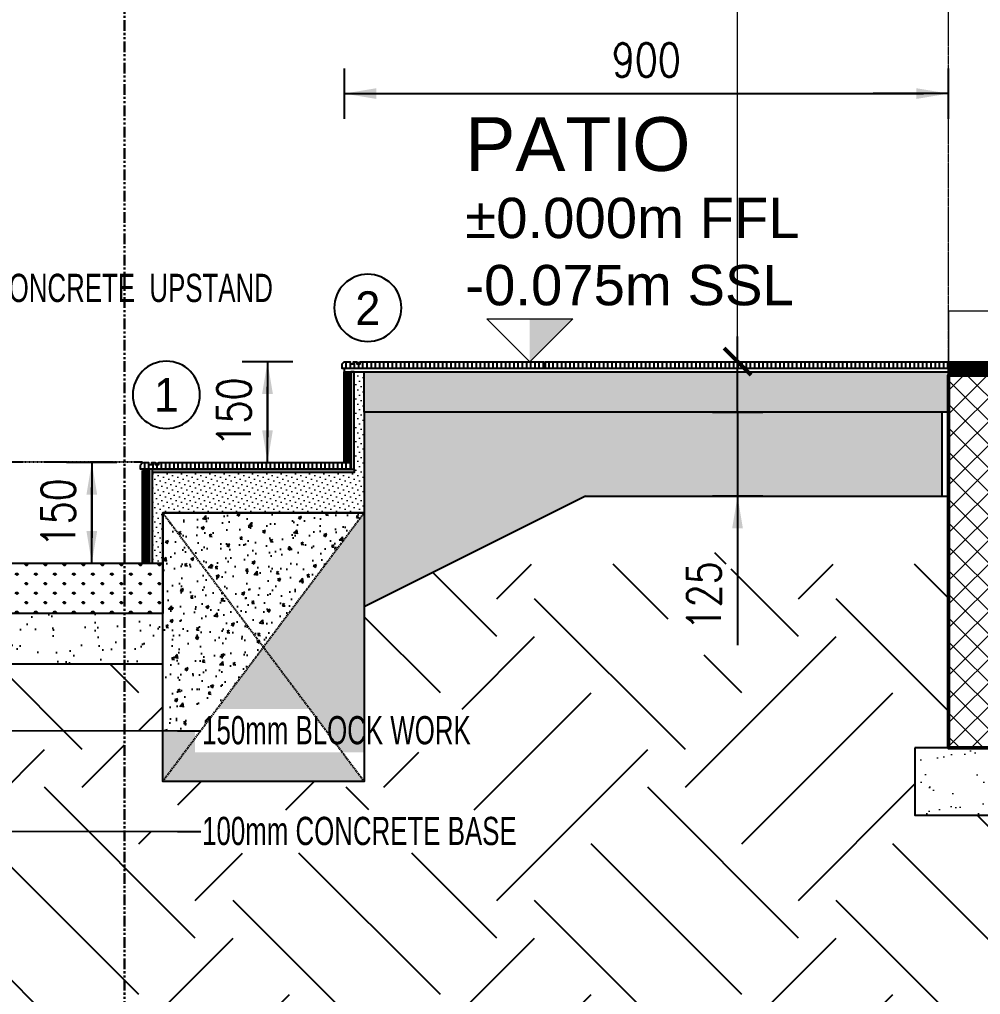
# Model space of a CAD drawing. Header units: centimetres. Extents: x -6122352 to 6876996, y -1694241 to 2592194.
# Drawn here: x 5540347 to 5541778, y -98647 to -97195 of the extents above; entities that cross this region are included whole.
import ezdxf
from ezdxf import colors
from ezdxf.entities.mleader import LeaderData, LeaderLine
from ezdxf.enums import TextEntityAlignment as Align
from ezdxf.math import Vec2, Vec3

# ---------------------------------------------------------------- set-up
doc = ezdxf.new("R2010")
doc.units = ezdxf.units.CM
doc.header["$MEASUREMENT"] = 0
doc.header["$PDMODE"] = 66
doc.header["$PDSIZE"] = 100
for name, pattern in [('1. GG-SECTIONAL DETAILS$0$HIDDEN', [0.375, 0.25, -0.125]), ('23585-XR-AR-END-SECTION B$0$PHANTOM2', [31.75, 15.875, -3.175, 3.175, -3.175, 3.175, -3.175]), ('23585-XR-AR-END-SECTION B$0$XR-END-SECTION-C$0$HIDDEN2', [0.1875, 0.125, -0.0625]), ('CENTER', [2, 1.25, -0.25, 0.25, -0.25])]:
    doc.linetypes.add(name, pattern=pattern)
doc.layers.get('Defpoints').update_dxf_attribs({"color": 255, "linetype": 'CENTER'})
for name, color, linetype in [('1. GG-SECTIONAL DETAILS$0$S-BEAM', 3, 'Continuous'), ('1. GG-SECTIONAL DETAILS$0$S-SLAB', 2, 'Continuous'), ('23585-XR-AR-END-SECTION B$0$FINISHING LEVEL', 1, 'Continuous'), ('23585-XR-AR-END-SECTION B$0$XR-END-SECTION-C$0$A-FILL', 251, 'Continuous'), ('23585-XR-AR-END-SECTION B$0$XR-END-SECTIONS$0$A-DIM', 15, 'Continuous'), ('23585-XR-AR-END-SECTION B$0$XR-TYPE 2-SECTION-A$0$46-THIN', 15, 'Continuous'), ('23585-XR-AR-END-SECTION B$0$XR-TYPE 2-SECTION-A$0$A-FILL', 251, 'Continuous'), ('23585-XR-AR-END-SECTION B$0$XR-TYPE 2-SECTION-A$0$A-STAIR NOS', 252, 'Continuous'), ('23585-XR-AR-END-SECTION B$0$XR-TYPE 2-SECTION-A$0$TEXT', 3, 'Continuous'), ('23585-XR-AR-END-SECTION B$0$XR-TYPE 2-SECTION-A$0$XR-GROUND FLOOR PLAN-CLIENT$0$A-ROAD-CURB', 8, 'Continuous'), ('48-title', 7, 'Continuous'), ('A-GLASS HATCH', 7, 'Continuous'), ('C-251', 251, 'Continuous'), ('CTECH-Text 2.5mm', 2, 'Continuous'), ('VD-DR-BOUNDARY', 7, 'CENTER')]:
    doc.layers.add(name, color=color, linetype=linetype)
for name, color, linetype, lineweight in [('23585-XR-AR-END-SECTION B$0$A-ELSC-PATT', 8, 'Continuous', 5), ('23585-XR-AR-END-SECTION B$0$A-ELSC-PN01', 1, 'Continuous', 9), ('23585-XR-AR-END-SECTION B$0$A-ELSC-STRC', 51, 'Continuous', 50), ('23585-XR-AR-END-SECTION B$0$ANNO-TEXT', 3, 'Continuous', 13), ('23585-XR-AR-END-SECTION B$0$AUDIT_D_250107163642-92', 15, 'Continuous', 9), ('23585-XR-AR-END-SECTION B$0$G-ANNO-TTLB', 6, 'Continuous', 5), ('23585-XR-AR-END-SECTION B$0$XR-END-SECTION-C$0$A-DOOR', 8, 'Continuous', 20), ('GENE_A_NX_DT_DOR DT1$0$hatch', 253, 'Continuous', 0), ('Gypsum Wall', 2, 'Continuous', 0)]:
    doc.layers.add(name, color=color, linetype=linetype, lineweight=lineweight)
doc.styles.add('23585-XR-AR-END-SECTION B$0$SDC-TEXT', font='arial.ttf')
doc.styles.add('23585-XR-AR-END-SECTION B$0$XR-ELEVATION-4 GRID$0$XR-10P-GRID$0$SDC-TEXT', font='arial.ttf')
doc.styles.add('23585-XR-AR-END-SECTION B$0$XR-TYPE 2-SECTION-A$0$TXG-LSR', font='LSANS.TTF')
doc.styles.add('DIMTEXT', font='romans.shx', dxfattribs={"width": 0.8})
doc.styles.add('ROMANS', font='romans.shx', dxfattribs={"width": 0.8})
doc.dimstyles.new('23585-XR-AR-END-SECTION B$0$XR-ELEVATION-4 GRID$0$XR-10P-GRID$0$SDC_DIM', dxfattribs={"dimtxt": 1.8, "dimasz": 0.8, "dimexe": 1, "dimexo": 1, "dimgap": 1, "dimtad": 1, "dimdec": 0, "dimzin": 0, "dimdsep": 46, "dimtxsty": '23585-XR-AR-END-SECTION B$0$XR-ELEVATION-4 GRID$0$XR-10P-GRID$0$SDC-TEXT', "dimblk": '23585-XR-AR-END-SECTION B$0$XR-ELEVATION-4 GRID$0$XR-10P-GRID$0$_ArchTick', "dimcen": -1, "dimclrd": 256, "dimclre": 256, "dimclrt": 3, "dimaunit": 1, "dimadec": 0, "dimazin": 0, "dimtfac": 1, "dimtdec": 0, "dimtix": 1, "dimtmove": 2, "dimatfit": 3, "dimfxl": 1, "dimtolj": 1, "dimtzin": 0, "dimlwd": -1, "dimlwe": -1, "dimarcsym": 0})
doc.dimstyles.new('DIM-25', dxfattribs={"dimscale": 25, "dimtxt": 2.5, "dimasz": 2.5, "dimexe": 1.25, "dimexo": 0.625, "dimgap": 1, "dimtad": 1, "dimdec": 0, "dimdsep": 46, "dimtxsty": 'DIMTEXT', "dimblk": 'AROW', "dimcen": 2.5, "dimse1": 1, "dimse2": 1, "dimclrd": 1, "dimclre": 1, "dimclrt": 2, "dimadec": 0, "dimazin": 0, "dimtfac": 1, "dimtdec": 0, "dimtmove": 0, "dimatfit": 3, "dimfxl": 1, "dimarcsym": 0})
pattern_1 = [(50, (4550535.6, -394855.465), (45.5461672, -3.9847714), [4.7625, -52.3875]), (355, (4550535.6, -394855.465), (-8.8108554, 47.7642113), [3.81, -41.910146]), (100.4514447, (4550539.395, -394855.797), (36.7353118, 43.779438), [4.0475022, -44.5225611]), (46.1842, (4550535.6, -394842.765), (67.7697602, -10.510582), [7.14375, -78.58125]), (96.6355576, (4550541.247, -394843.64), (59.3510335, 61.856531), [6.071256, -66.783902]), (351.184151, (4550535.6, -394842.765), (59.3510335, 61.856531), [5.714992, -62.864933]), (21, (4550541.95, -394845.94), (37.9035978, -25.5662995), [4.7625, -52.3875]), (326, (4550541.95, -394845.94), (15.450507, 46.0469915), [3.81, -41.91]), (71.451445, (4550545.108, -394848.07), (53.3541048, 20.4806922), [4.0475022, -44.5224844]), (37.5, (4550535.599, -394855.465), (0.7721508, 21.13875972), [0, -41.402, 0, -42.545, 0, -42.06875]), (7.5, (4550535.6, -394855.465), (16.70491563, 25.0451437), [0, -24.257, 0, -40.4495, 0, -16.03375]), (327.5, (4550521.439, -394855.465), (33.8976488, -1.432186), [0, -15.875, 0, -49.53, 0, -65.7225]), (317.5, (4550515.09, -394855.465), (37.03229535, 6.3566228), [0, -20.6375, 0, -32.893, 0, -46.6725])]
pattern_2 = [(45, (5540426.637, -105956.431), (-2.6516504, 7.954951), [0, -7.5])]

# ---------------------------------------------------------------- blocks, each defined once
blk = doc.blocks.new('23585-XR-AR-END-SECTION B$0$XR-TYPE 2-SECTION-A$0$GRID LABELS ANNO')
at = {"layer": '23585-XR-AR-END-SECTION B$0$XR-TYPE 2-SECTION-A$0$A-STAIR NOS'}
blk.add_circle((0, 4), 4, dxfattribs=at)
at = {"layer": '23585-XR-AR-END-SECTION B$0$XR-TYPE 2-SECTION-A$0$A-STAIR NOS', "color": 8, "style": '23585-XR-AR-END-SECTION B$0$XR-TYPE 2-SECTION-A$0$TXG-LSR', "width": 0.8}
blk.add_attdef('GRID', text='', height=4, dxfattribs=at).set_placement((0, 4), align=Align.MIDDLE)
blk = doc.blocks.new('AROW')
at = {"color": 1, "ltscale": 100}
for p, q in [((0, -1), (0, 1)), ((0, 0), (-3, 0))]:
    blk.add_line(p, q, dxfattribs=at)
blk.add_solid([(-1.28, 0.213), (-1.28, -0.213), (0, 0)], dxfattribs=at)
blk = doc.blocks.new('*D2451')
at = {"layer": 'CTECH-Text 2.5mm', "color": 1, "lineweight": -2, "ltscale": 10, "transparency": 16777216}
blk.add_line((5540455, -97967.3), (5540455, -97892.3), dxfattribs=at)
at = {"layer": 'Defpoints', "color": 0, "ltscale": 10, "transparency": 16777216}
for p in [(5540455, -97854.8), (5540530.7, -97854.8), (5540530.7, -98004.8)]:
    blk.add_point(p, dxfattribs=at)
at = {"layer": 'CTECH-Text 2.5mm', "color": 1, "lineweight": -2, "ltscale": 10, "transparency": 16777216, "xscale": 37.5, "yscale": 37.5, "zscale": 37.5}
for p, rotation in [((5540455, -97854.8), 90), ((5540455, -98004.8), 270)]:
    blk.add_blockref('AROW', p, dxfattribs=dict(at, rotation=rotation))
at = {"layer": 'CTECH-Text 2.5mm', "color": 2, "ltscale": 10, "transparency": 16777216, "insert": (5540405, -97929.8), "char_height": 50, "attachment_point": 5, "rotation": 90, "style": 'DIMTEXT'}
blk.add_mtext('150', dxfattribs=at)
blk = doc.blocks.new('23585-XR-AR-END-SECTION B$0$XR-ELEVATION-4 GRID$0$XR-10P-GRID$0$_ArchTick')
at = {"color": 0, "linetype": 'ByBlock', "const_width": 0.15}
blk.add_lwpolyline([(-0.5, -0.5), (0.5, 0.5)], dxfattribs=at)
blk = doc.blocks.new('*D2417')
at = {"layer": '23585-XR-AR-END-SECTION B$0$AUDIT_D_250107163642-92', "transparency": 16777216}
for p, q in [((5541680.5, -95104.8), (5541366.4, -95104.8)), ((5541416.4, -97704.8), (5541416.4, -95104.8)), ((5541680.6, -97704.8), (5541366.4, -97704.8))]:
    blk.add_line(p, q, dxfattribs=at)
at = {"layer": 'Defpoints', "color": 0, "transparency": 16777216}
for p in [(5541416.4, -95104.8), (5541730.5, -95104.8), (5541730.6, -97704.8)]:
    blk.add_point(p, dxfattribs=at)
at = {"layer": '23585-XR-AR-END-SECTION B$0$AUDIT_D_250107163642-92', "transparency": 16777216, "xscale": 40, "yscale": 40, "zscale": 40}
for p, rotation in [((5541416.4, -95104.8), 90), ((5541416.4, -97704.8), 270)]:
    blk.add_blockref('23585-XR-AR-END-SECTION B$0$XR-ELEVATION-4 GRID$0$XR-10P-GRID$0$_ArchTick', p, dxfattribs=dict(at, rotation=rotation))
at = {"layer": '23585-XR-AR-END-SECTION B$0$AUDIT_D_250107163642-92', "color": 3, "transparency": 16777216, "insert": (5541320.4, -96344.2), "char_height": 90, "attachment_point": 5, "rotation": 90, "style": '23585-XR-AR-END-SECTION B$0$XR-ELEVATION-4 GRID$0$XR-10P-GRID$0$SDC-TEXT'}
blk.add_mtext('\\A1;2600', dxfattribs=at)
blk = doc.blocks.new('23585-XR-AR-END-SECTION B$0$XR-END-SECTIONS$0$ARROW HEAD 1')
at = {"color": 8}
blk.add_line((0, 0), (-470, 0), dxfattribs=at)
at = {"color": 3, "const_width": 50}
blk.add_lwpolyline([(-319, -267), (0, 0), (-319, 267)], dxfattribs=at)
blk = doc.blocks.new('*D2391')
at = {"layer": 'CTECH-Text 2.5mm', "color": 1, "lineweight": -2, "ltscale": 10, "transparency": 16777216}
blk.add_line((5540716.6, -97817.3), (5540716.6, -97742.3), dxfattribs=at)
at = {"layer": 'Defpoints', "color": 0, "ltscale": 10, "transparency": 16777216}
for p in [(5540716.6, -97704.8), (5540830.6, -97704.8), (5540830.6, -97854.8)]:
    blk.add_point(p, dxfattribs=at)
at = {"layer": 'CTECH-Text 2.5mm', "color": 1, "lineweight": -2, "ltscale": 10, "transparency": 16777216, "xscale": 37.5, "yscale": 37.5, "zscale": 37.5}
for p, rotation in [((5540716.6, -97704.8), 90), ((5540716.6, -97854.8), 270)]:
    blk.add_blockref('AROW', p, dxfattribs=dict(at, rotation=rotation))
at = {"layer": 'CTECH-Text 2.5mm', "color": 2, "ltscale": 10, "transparency": 16777216, "insert": (5540666.6, -97779.8), "char_height": 50, "attachment_point": 5, "rotation": 90, "style": 'DIMTEXT'}
blk.add_mtext('150', dxfattribs=at)
blk = doc.blocks.new('*D2392')
at = {"layer": 'CTECH-Text 2.5mm', "color": 1, "lineweight": -2, "ltscale": 10, "transparency": 16777216}
for p, q in [((5541416.4, -97742.4), (5541416.4, -97704.9)), ((5541416.4, -97779.9), (5541416.4, -97904.8)), ((5541416.4, -97942.3), (5541416.4, -98127))]:
    blk.add_line(p, q, dxfattribs=at)
at = {"layer": 'Defpoints', "color": 0, "ltscale": 10, "transparency": 16777216}
for p in [(5541416.4, -97779.9), (5541416.4, -97904.8), (5541416.4, -97904.8)]:
    blk.add_point(p, dxfattribs=at)
at = {"layer": 'CTECH-Text 2.5mm', "color": 1, "lineweight": -2, "ltscale": 10, "transparency": 16777216, "xscale": 37.5, "yscale": 37.5, "zscale": 37.5}
for p, rotation in [((5541416.4, -97779.9), 270), ((5541416.4, -97904.8), 90)]:
    blk.add_blockref('AROW', p, dxfattribs=dict(at, rotation=rotation))
at = {"layer": 'CTECH-Text 2.5mm', "color": 2, "ltscale": 10, "transparency": 16777216, "insert": (5541366.4, -98053.4), "char_height": 50, "attachment_point": 5, "rotation": 90, "style": 'DIMTEXT'}
blk.add_mtext('125', dxfattribs=at)
blk = doc.blocks.new('23585-XR-AR-END-SECTION B$0$XR-TYPE 2-SECTION-A$0$LEVEL ELEV ANNOTATIVE')
for p, q in [((-1.6, 1.6), (1.6, 1.6)), ((0, 0), (-1.6, 1.6)), ((1.6, 1.6), (0, 0))]:
    blk.add_line(p, q)
at = {"color": 251}
blk.add_solid([(0, 1.6), (0, 1.6), (0, 0), (1.6, 1.6)], dxfattribs=at)
at = {"style": '23585-XR-AR-END-SECTION B$0$SDC-TEXT'}
blk.add_attdef('LEVEL', (-2.4, 7.1), '', height=2, rotation=0.0001, dxfattribs=at)
at = {"color": 4, "style": '23585-XR-AR-END-SECTION B$0$SDC-TEXT'}
for p in [(-2.4, 4.6), (-2.4, 2.1)]:
    blk.add_attdef('LEVEL', p, '', height=1.5, rotation=0.0001, dxfattribs=at)
blk = doc.blocks.new('_Open90')
at = {"color": 0, "linetype": 'ByBlock', "lineweight": -2}
for p, q in [((-0.5, 0.5), (0, 0)), ((0, 0), (-1, 0)), ((0, 0), (-0.5, -0.5))]:
    blk.add_line(p, q, dxfattribs=at)
blk = doc.blocks.new('*D2388')
at = {"layer": 'CTECH-Text 2.5mm', "color": 1, "lineweight": -2, "ltscale": 10, "transparency": 16777216}
blk.add_line((5540868.1, -97305.7), (5541693.1, -97305.7), dxfattribs=at)
at = {"layer": 'Defpoints', "color": 0, "ltscale": 10, "transparency": 16777216}
for p in [(5541730.6, -97305.7), (5540830.6, -97820.2), (5541730.6, -97820.2)]:
    blk.add_point(p, dxfattribs=at)
at = {"layer": 'CTECH-Text 2.5mm', "color": 1, "lineweight": -2, "ltscale": 10, "transparency": 16777216, "xscale": 37.5, "yscale": 37.5, "zscale": 37.5, "rotation": 180}
blk.add_blockref('AROW', (5540830.6, -97305.7), dxfattribs=at)
at = {"layer": 'CTECH-Text 2.5mm', "color": 1, "lineweight": -2, "ltscale": 10, "transparency": 16777216, "xscale": 37.5, "yscale": 37.5, "zscale": 37.5}
blk.add_blockref('AROW', (5541730.6, -97305.7), dxfattribs=at)
at = {"layer": 'CTECH-Text 2.5mm', "color": 2, "ltscale": 10, "transparency": 16777216, "insert": (5541280.6, -97255.7), "char_height": 50, "attachment_point": 5, "style": 'DIMTEXT'}
blk.add_mtext('900', dxfattribs=at)

msp = doc.modelspace()

# ---------------------------------------------------------------- hatches: boundary and pattern name
at = {"layer": '23585-XR-AR-END-SECTION B$0$A-ELSC-PATT'}
h = msp.add_hatch(dxfattribs=at)
h.set_pattern_fill('ANSI32', color=256, scale=4, angle=360.31257918)
h.set_pattern_definition([(45.312579, (5503687.1312, -101054.7718), (-1.06643083, 1.054857947), []), (45.312579, (5503687.8383, -101054.768), (-1.06643083, 1.054857947), [])])
h.paths.add_polyline_path([(5541730.58693, -97704.80326), (5541980.59186, -97704.77214), (5541980.57909, -97724.83436), (5541730.58693, -97724.86549)])
h = msp.add_hatch(dxfattribs=at)
h.set_pattern_fill('ANSI37', color=256, scale=200)
h.set_pattern_definition([(45, (5530989.93, -97704.836), (-17.67767, 17.67767), []), (135, (5530989.93, -97704.836), (-17.67767, -17.67767), [])])
h.paths.add_polyline_path([(5555753.80267, -98279.83634), (5556003.80721, -98279.81509), (5556003.78905, -97779.83325), (5541980.5662, -97779.8358), (5541980.57201, -97724.83441), (5541730.58693, -97724.83431), (5541730.58693, -97779.82417), (5541730.6338, -97829.81836), (5541731.64818, -97837.84767), (5541731.78912, -97937.84767), (5541730.58725, -97929.81836), (5541730.54005, -98279.82417), (5541980.58693, -98279.82417), (5541980.58693, -97904.83695), (5546580.58379, -97904.83695), (5546830.58379, -97904.85987), (5552825.63221, -97904.85987), (5552825.63221, -97904.85441), (5553075.63222, -97904.85484), (5553075.63222, -97904.85987), (5555753.79358, -97904.85388)])
h = msp.add_hatch(dxfattribs=at)
h.set_pattern_fill('AR-SAND', color=256, scale=30)
h.set_pattern_definition([(37.5, (5448682.187, -191556.897), (-1.8898, 57.804713), [0, -45.6, 0, -51, 0, -48.75]), (7.5, (5448682.19, -191556.9), (53.0933, 84.66438), [0, -24.6, 0, -41.1, 0, -15.75]), (327.5, (5448645.287, -191556.897), (93.424256, 0.169772), [0, -15, 0, -54, 0, -70.5]), (317.5, (5448645.29, -191556.9), (90.1838, 26.330267), [0, -7.5, 0, -35.4, 0, -40.5])])
h.paths.add_polyline_path([(5541680.58693, -98279.82417), (5541680.58693, -98379.82417), (5542030.58693, -98379.82417), (5542030.58693, -98279.82417)])
at = {"layer": '23585-XR-AR-END-SECTION B$0$XR-TYPE 2-SECTION-A$0$46-THIN', "ltscale": 0.1}
h = msp.add_hatch(dxfattribs=at)
h.set_pattern_fill('AR-SAND', color=256, scale=25, angle=270, style=0)
h.set_pattern_definition([(307.5, (5573515.843, -71376.69), (48.170594, 1.574834), [0, -38, 0, -42.5, 0, -40.625]), (277.5, (5573515.84, -71376.69), (70.55365, -44.24442), [0, -20.5, 0, -34.25, 0, -13.125]), (237.5, (5573515.843, -71345.94), (0.141476, -77.853547), [0, -12.5, 0, -45, 0, -58.75]), (227.5, (5573515.84, -71345.94), (21.94189, -75.15317), [0, -6.25, 0, -29.5, 0, -33.75])])
h.paths.add_polyline_path([(5540083.58518, -98080.22717), (5540560.58316, -98079.81693), (5540560.58312, -98154.82417), (5540083.5851, -98155.23441)])
at = {"layer": '23585-XR-AR-END-SECTION B$0$XR-TYPE 2-SECTION-A$0$XR-GROUND FLOOR PLAN-CLIENT$0$A-ROAD-CURB', "ltscale": 1000}
h = msp.add_hatch(dxfattribs=at)
h.set_pattern_fill('GRASS', color=62, scale=20)
h.set_pattern_definition([(90, (5547273.353, -114965.157), (-14.142136, 14.142136), [3.75, -24.534271]), (45, (5547273.353, -114965.157), (-14.142136, 14.142136), [3.75, -16.25]), (135, (5547273.353, -114965.157), (-14.142136, -14.142136), [3.75, -16.25])])
h.paths.add_polyline_path([(5540560.58312, -98004.82851), (5540560.58312, -98079.81778), (5540103.58518, -98079.81221), (5540103.5851, -98004.82417)])
at = {"layer": 'A-GLASS HATCH'}
h = msp.add_hatch(color=9, dxfattribs=at)
h.dxf.hatch_style = 1
h.paths.add_polyline_path([(5541128.58783, -97704.83609), (5541130.58783, -97704.83609), (5541130.58783, -97714.83251), (5541128.58783, -97714.83251)])
h = msp.add_hatch(color=9, dxfattribs=at)
h.dxf.hatch_style = 1
h.paths.add_polyline_path([(5540845.58783, -97719.82894), (5540840.58783, -97719.82894), (5540840.58783, -97864.81973), (5540845.58783, -97864.81973)])
h = msp.add_hatch(color=9, dxfattribs=at)
h.dxf.hatch_style = 1
h.paths.add_polyline_path([(5540530.58783, -97864.81973), (5540540.58783, -97864.81973), (5540540.58783, -97866.81973), (5540530.58783, -97866.81973)])
h = msp.add_hatch(color=9, dxfattribs=at)
h.dxf.hatch_style = 1
h.paths.add_polyline_path([(5540545.58783, -97864.81973), (5540540.58783, -97864.81973), (5540540.58783, -98004.81053), (5540545.58783, -98004.81053)])
h = msp.add_hatch(color=9, dxfattribs=at)
h.dxf.hatch_style = 1
h.paths.add_polyline_path([(5540845.58783, -97864.81973), (5540845.58783, -97869.81616), (5540545.58783, -97869.81616), (5540545.58783, -97864.81973)])
at = {"layer": 'A-GLASS HATCH', "ltscale": 10}
h = msp.add_hatch(dxfattribs=at)
h.set_pattern_fill('EARTH', color=8, scale=50, angle=45)
h.set_pattern_definition([(45, (4550535.6, -394855.46), (0, 449.01281), [317.5, -317.5]), (45, (4550451.4, -394771.27), (0, 449.01281), [317.5, -317.5]), (45, (4550367.22, -394687.1), (0, 449.01281), [317.5, -317.5]), (135, (4550367.22, -394630.96), (-449.01281, 0), [317.5, -317.5]), (135, (4550451.4, -394546.77), (-449.01281, 0), [317.5, -317.5]), (135, (4550535.6, -394462.58), (-449.01281, 0), [317.5, -317.5])])
edge = h.paths.add_edge_path()
edge.add_line((5544300.58693, -99154.82417), (5542400.58693, -99154.82417))
edge.add_line((5542400.58693, -99154.82417), (5542400.58693, -98754.82417))
edge.add_line((5542400.58693, -98754.82417), (5542850.58606, -98754.82417))
edge.add_line((5542850.58606, -98754.82417), (5542851.97928, -98006.0843))
edge.add_line((5542851.97928, -98006.0843), (5541980.58693, -98006.0843))
edge.add_line((5541980.58693, -98006.0843), (5541980.58693, -98279.82417))
edge.add_line((5541980.58693, -98279.82417), (5542030.58693, -98279.82417))
edge.add_line((5542030.58693, -98279.82417), (5542030.58693, -98379.82417))
edge.add_line((5542030.58693, -98379.82417), (5541680.58693, -98379.82417))
edge.add_line((5541680.58693, -98379.82417), (5541680.58693, -98279.82417))
edge.add_line((5541680.58693, -98279.82417), (5541730.58693, -98279.82417))
edge.add_line((5541730.58693, -98279.82417), (5541730.58693, -98006.0843))
edge.add_line((5541730.58693, -98006.0843), (5540987.57435, -98006.0843))
edge.add_line((5540987.57435, -98006.0843), (5540860.58783, -98069.57756))
edge.add_line((5540860.58783, -98069.57756), (5540860.58783, -98221.91609))
edge.add_line((5540860.58783, -98221.91609), (5541025.56275, -98221.91696))
edge.add_line((5541025.56275, -98221.91696), (5541025.56241, -98286.37808))
edge.add_line((5541025.56241, -98286.37808), (5540860.58783, -98286.37721))
edge.add_line((5540860.58783, -98286.37721), (5540860.58783, -98329.82331))
edge.add_line((5540860.58783, -98329.82331), (5540560.58783, -98329.82331))
edge.add_line((5540560.58783, -98329.82331), (5540560.58783, -98254.12299))
edge.add_line((5540560.58783, -98254.12299), (5540503.81559, -98254.06631))
edge.add_line((5540503.81559, -98254.06631), (5540503.81559, -98404.08545))
edge.add_line((5540503.81559, -98404.08545), (5540582.82081, -98404.16433))
edge.add_line((5540582.82081, -98404.16433), (5540608.76558, -98404.16447))
edge.add_line((5540608.76558, -98404.16447), (5540608.76575, -98371.93391))
edge.add_line((5540608.76575, -98371.93391), (5541091.93765, -98371.93645))
edge.add_line((5541091.93765, -98371.93645), (5541091.93731, -98436.39757))
edge.add_line((5541091.93731, -98436.39757), (5540608.76541, -98436.39503))
edge.add_line((5540608.76541, -98436.39503), (5540608.76558, -98404.16447))
edge.add_line((5540608.76558, -98404.16447), (5540560.58783, -98329.82331))
edge.add_line((5540560.58783, -98329.82331), (5540560.58783, -98155.24551))
edge.add_line((5540560.58783, -98155.24551), (5540103.58514, -98155.3321))
edge.add_line((5540103.58514, -98155.3321), (5540103.58514, -98354.01221))
edge.add_line((5540103.58514, -98354.01221), (5540203.67173, -98354.01221))
edge.add_line((5540203.67173, -98354.01221), (5540203.67173, -98454.01221))
edge.add_line((5540203.67173, -98454.01221), (5539953.58514, -98454.01221))
edge.add_line((5539953.58514, -98454.01221), (5539853.37328, -98454.01221))
edge.add_line((5539853.37328, -98454.01221), (5539853.37328, -98666.55411))
edge.add_arc((5539553.82368, -99354.13686), 750, 0.00000031, 66.45935881, ccw=False)
edge.add_arc((5539553.82368, -99354.13686), 750, -179.99999985, 0.00000015, ccw=False)
edge.add_arc((5539491.6126, -99312.62191), 689.04069, 110.22789513, 183.45418297, ccw=False)
edge.add_line((5539253.37328, -98666.07794), (5539153.58514, -98460.85875))
edge.add_line((5539153.58514, -98460.85875), (5538909.51162, -98452.61875))
edge.add_line((5538909.51162, -98452.61875), (5538910.75215, -98354.01221))
edge.add_line((5538910.75215, -98354.01221), (5539003.58514, -98354.01221))
edge.add_line((5539003.58514, -98354.01221), (5538936.27275, -98154.98385))
edge.add_line((5538936.27275, -98154.98385), (5539003.58514, -98154.98385))
edge.add_line((5539003.58514, -98154.98385), (5537623.81559, -98155.49779))
edge.add_line((5537623.81559, -98155.49779), (5537623.81559, -98754.82417))
edge.add_line((5537623.81559, -98754.82417), (5538503.81559, -98754.82417))
edge.add_line((5538503.81559, -98754.82417), (5538503.81559, -98954.82417))
edge.add_line((5538503.81559, -98954.82417), (5538553.81559, -98954.82417))
edge.add_line((5538553.81559, -98954.82417), (5538553.81559, -99004.82417))
edge.add_line((5538553.81559, -99004.82417), (5537503.81559, -99004.82417))
edge.add_line((5537503.81559, -99004.82417), (5537506.75148, -100285.44609))
edge.add_line((5537506.75148, -100285.44609), (5544303.52282, -100285.44609))
edge.add_line((5544303.52282, -100285.44609), (5544300.58693, -99154.82417))
h.paths.add_polyline_path([(5541406.98627, -98141.90244), (5541406.98627, -97989.22387), (5541313.23627, -97989.22387), (5541313.23627, -98141.90244)])
h.paths.add_polyline_path([(5537799.61918, -98604.97894), (5537799.61918, -98404.68132), (5537705.86918, -98404.68132), (5537705.86918, -98604.97894)], flags=16)
h.paths.add_polyline_path([(5538650.16836, -98568.74141), (5538650.16836, -98416.06284), (5538556.41836, -98416.06284), (5538556.41836, -98568.74141)], flags=16)
h.paths.add_polyline_path([(5539901.67993, -98491.2837), (5539901.67993, -98333.84322), (5539807.92993, -98333.84322), (5539807.92993, -98491.2837)], flags=16)
h.paths.add_polyline_path([(5538778.78431, -98605.41382), (5538778.78431, -98452.73525), (5538685.03431, -98452.73525), (5538685.03431, -98605.41382)], flags=16)
h.paths.add_polyline_path([(5538778.78431, -98283.98973), (5538778.78431, -98124.1683), (5538685.03431, -98124.1683), (5538685.03431, -98283.98973)], flags=16)
h.paths.add_polyline_path([(5537903.66678, -99172.15714), (5538103.9644, -99172.15714), (5538103.9644, -99078.40714), (5537903.66678, -99078.40714)], flags=16)
h.paths.add_polyline_path([(5543250.43812, -99298.13375), (5543450.73574, -99298.13375), (5543450.73574, -99204.38375), (5543250.43812, -99204.38375)], flags=16)
h.paths.add_polyline_path([(5538573.90487, -99172.15714), (5538733.7263, -99172.15714), (5538733.7263, -99078.40714), (5538573.90487, -99078.40714)], flags=16)
at = {"layer": 'C-251'}
h = msp.add_hatch(dxfattribs=at)
h.set_pattern_fill('ANSI31', color=8, scale=50, angle=45, style=0)
h.set_pattern_definition([(90, (5543208.774, -113077.83), (-6.25, 0), [])])
edge = h.paths.add_edge_path()
edge.add_line((5541128.58783, -97714.83251), (5541128.58783, -97704.83609))
edge.add_line((5541128.58783, -97704.83609), (5540832.58783, -97704.83609))
edge.add_arc((5540832.58783, -97709.83609), 5, 90, 180)
edge.add_line((5540827.58783, -97709.83609), (5540827.58783, -97714.8343))
edge.add_line((5540827.58783, -97714.8343), (5541128.58783, -97714.83251))
h = msp.add_hatch(dxfattribs=at)
h.set_pattern_fill('ANSI31', color=8, scale=50, angle=45, style=0)
h.set_pattern_definition([(90, (5543810.903, -113077.9285), (-6.25, 0), [])])
edge = h.paths.add_edge_path()
edge.add_line((5541730.71682, -97714.93097), (5541730.71682, -97704.93455))
edge.add_line((5541730.71682, -97704.93455), (5541136.57772, -97704.93455))
edge.add_arc((5541136.57772, -97709.93455), 5, 90, 180)
edge.add_line((5541131.57772, -97709.93455), (5541131.57772, -97714.93276))
edge.add_line((5541131.57772, -97714.93276), (5541730.71682, -97714.93097))
h = msp.add_hatch(dxfattribs=at)
h.set_pattern_fill('ANSI31', color=256, scale=20, angle=45, style=0)
h.set_pattern_definition([(90, (5540426.6374, -105956.4275), (-2.5, 0), [])])
h.paths.add_polyline_path([(5540830.58783, -97719.82894), (5540840.58783, -97719.82894), (5540840.58783, -97854.82331), (5540830.58783, -97854.82331)])
h = msp.add_hatch(dxfattribs=at)
h.set_pattern_fill('ANSI31', color=8, scale=50, angle=45, style=0)
h.set_pattern_definition([(90, (5542908.774, -113227.817), (-6.25, 0), [])])
edge = h.paths.add_edge_path()
edge.add_line((5540840.58783, -97864.81973), (5540840.58783, -97854.82331))
edge.add_line((5540840.58783, -97854.82331), (5540532.58783, -97854.82331))
edge.add_arc((5540532.58783, -97859.82331), 5, 90, 180)
edge.add_line((5540527.58783, -97859.82331), (5540527.58783, -97864.82152))
edge.add_line((5540527.58783, -97864.82152), (5540840.58783, -97864.81973))
h = msp.add_hatch(dxfattribs=at)
h.set_pattern_fill('ANSI31', color=256, scale=20, angle=45, style=0)
h.set_pattern_definition([(90, (5540126.6374, -106151.4254), (-2.5, 0), [])])
h.paths.add_polyline_path([(5540530.58783, -97866.81973), (5540540.58783, -97866.81973), (5540540.58783, -98004.81053), (5540530.58783, -98004.81053)])
at = {"layer": 'GENE_A_NX_DT_DOR DT1$0$hatch'}
h = msp.add_hatch(dxfattribs=at)
h.set_pattern_fill('DOTS', scale=120, angle=45)
h.set_pattern_definition(pattern_2)
h.paths.add_polyline_path([(5540560.58783, -98004.81053), (5540545.58783, -98004.81053), (5540545.58783, -97869.81616), (5540845.58783, -97869.81616), (5540845.58783, -97719.82894), (5540860.58783, -97719.82894), (5540860.58761, -97929.82331), (5540560.58783, -97929.82331)])
h = msp.add_hatch(dxfattribs=at)
h.set_pattern_fill('DOTS', scale=120, angle=45)
h.set_pattern_definition(pattern_2)
h.paths.add_polyline_path([(5540860.58783, -97719.82894), (5540860.58783, -97779.84113), (5541730.58693, -97779.84113), (5541730.58693, -97719.82894)])
at = {"layer": 'VD-DR-BOUNDARY'}
h = msp.add_hatch(dxfattribs=at)
h.set_pattern_fill('AR-CONC', color=8, scale=0.25, style=0)
h.set_pattern_definition(pattern_1)
h.paths.add_polyline_path([(5540860.58783, -97779.84113), (5540860.58783, -97929.82331), (5540860.58783, -98069.57756), (5541190.04521, -97904.84887), (5541720.58693, -97904.84887), (5541720.58693, -97779.84113)])
h.paths.add_polyline_path([(5540860.58761, -97929.82331), (5540560.58783, -97929.82331), (5540710.58778, -98129.82324)], flags=16)
h.paths.add_polyline_path([(5540860.58783, -97929.82331), (5540560.58783, -97929.82331), (5540560.58783, -98254.12299), (5540582.82081, -98254.14519), (5540608.76558, -98254.14533), (5540608.76575, -98221.91477), (5540860.58783, -98221.91609)])
h.paths.add_polyline_path([(5540710.58778, -98129.82324), (5540560.58783, -97929.82331), (5540560.58783, -98079.82331), (5540560.58783, -98254.12299), (5540582.82081, -98254.14519), (5540608.76558, -98254.14533), (5540608.76575, -98221.91477), (5540641.51905, -98221.91494)], flags=16)
h = msp.add_hatch(dxfattribs=at)
h.set_pattern_fill('AR-CONC', color=8, scale=0.25, style=0)
h.set_pattern_definition(pattern_1)
h.paths.add_polyline_path([(5540710.58778, -98129.82324), (5540560.58783, -97929.82331), (5540560.58783, -98079.82331), (5540560.58783, -98254.12299), (5540582.82081, -98254.14519), (5540608.76558, -98254.14533), (5540608.76575, -98221.91477), (5540641.51905, -98221.91494)])
h.paths.add_polyline_path([(5540710.58778, -98129.82324), (5540860.58761, -97929.82331), (5540560.58783, -97929.82331)])
h = msp.add_hatch(dxfattribs=at)
h.set_pattern_fill('AR-CONC', color=8, scale=0.25, style=0)
h.set_pattern_definition([(50, (5536951.1493, -100205.4319), (1.79315046, -0.15688034), [0.1875, -2.0625]), (355, (5536951.1493, -100205.432), (-0.3468783, 1.8804803), [0.15, -1.65]), (100.451444, (5536951.2988, -100205.445), (1.4462721, 1.7236), [0.1593505, -1.7528553]), (46.1842, (5536951.1493, -100204.932), (2.6681033, -0.4137982), [0.28125, -3.09375]), (96.635635, (5536951.3717, -100204.9664), (2.3366549, 2.4352965), [0.2390259, -2.6292844]), (351.184164, (5536951.1493, -100204.932), (2.3366549, 2.4352965), [0.225, -2.475]), (21, (5536951.3993, -100205.0569), (1.49226763, -1.00654723), [0.1875, -2.0625]), (326, (5536951.3993, -100205.057), (0.6082883, 1.8128751), [0.15, -1.65]), (71.451445, (5536951.5237, -100205.1408), (2.10055594, 0.8063279), [0.1593505, -1.7528553]), (37.5, (5536951.1493, -100205.4319), (0.03039964, 0.83223463), [0, -1.63, 0, -1.675, 0, -1.65625]), (7.5, (5536951.1493, -100205.4319), (0.65767384, 0.98602928), [0, -0.955, 0, -1.5925, 0, -0.63125]), (327.5, (5536950.5918, -100205.4319), (1.33455609, -0.05638718), [0, -0.625, 0, -1.95, 0, -2.5875]), (317.5, (5536950.3418, -100205.4319), (1.45796542, 0.25026246), [0, -0.8125, 0, -1.295, 0, -1.8375])])
h.paths.add_polyline_path([(5540828.00313, -98286.37704), (5540608.76541, -98286.37589), (5540608.76552, -98265.58635), (5540560.58783, -98329.82331), (5540860.58783, -98329.82331)])
h.paths.add_polyline_path([(5540860.58783, -98221.91609), (5540779.6571, -98221.91567), (5540828.00313, -98286.37704), (5540860.58783, -98286.37721)])
h.paths.add_polyline_path([(5540608.76552, -98265.58635), (5540608.76558, -98254.14533), (5540582.82081, -98254.14519), (5540560.58783, -98254.12299), (5540560.58783, -98329.82331)])

# ---------------------------------------------------------------- linework, layer by layer
at = {"layer": '1. GG-SECTIONAL DETAILS$0$S-BEAM', "color": 252, "linetype": '1. GG-SECTIONAL DETAILS$0$HIDDEN', "ltscale": 7.5}
for points in [[(5540860.58835, -97929.82233), (5540560.58783, -98329.82331)], [(5540560.58783, -97929.82331), (5540860.58783, -98329.82331)]]:
    msp.add_lwpolyline(points, dxfattribs=at)
at = {"layer": '1. GG-SECTIONAL DETAILS$0$S-SLAB', "color": 7}
msp.add_line((5541190.04521, -97904.84887), (5541730.58693, -97904.84887), dxfattribs=at)
for points in [[(5541567.70895, -97779.83128), (5540860.58783, -97779.82303), (5540860.58783, -97929.82331), (5540560.58783, -97929.82331), (5540560.58783, -98079.82331)], [(5541190.04521, -97904.84887), (5540860.58783, -98069.57756)], [(5540860.58783, -97929.82331), (5540860.58783, -98329.82331), (5540560.58783, -98329.82331), (5540560.58783, -97929.82331), (5540860.58783, -97929.82331)]]:
    msp.add_lwpolyline(points, dxfattribs=at)
at = {"layer": '23585-XR-AR-END-SECTION B$0$A-ELSC-PN01'}
msp.add_lwpolyline([(5541730.58693, -97704.8358), (5541980.58693, -97704.8358), (5541980.58693, -97629.84743), (5541730.58693, -97629.84743)], close=True, dxfattribs=at)
at = {"layer": '23585-XR-AR-END-SECTION B$0$A-ELSC-STRC'}
msp.add_lwpolyline([(5541730.58693, -97829.82417), (5541730.58693, -97724.83436), (5541980.57201, -97724.83436), (5541980.57201, -97779.82474), (5556003.78905, -97779.83325), (5556003.80721, -98279.81509), (5555753.80267, -98279.85534), (5555753.79358, -97904.87287), (5541980.58693, -97904.83695), (5541980.58693, -98279.82417), (5541730.58693, -98279.82417), (5541730.58693, -97829.82417)], dxfattribs=at)
at = {"layer": '23585-XR-AR-END-SECTION B$0$FINISHING LEVEL'}
msp.add_lwpolyline([(5541730.58693, -97704.83436), (5541980.58693, -97704.83436), (5541980.58693, -97724.83439), (5541730.58693, -97724.83439)], close=True, dxfattribs=at)
at = {"layer": '23585-XR-AR-END-SECTION B$0$G-ANNO-TTLB', "linetype": '23585-XR-AR-END-SECTION B$0$PHANTOM2', "lineweight": 30}
msp.add_line((5540503.81559, -93608.50301), (5540503.81559, -99570.81414), dxfattribs=at)
at = {"layer": '23585-XR-AR-END-SECTION B$0$XR-END-SECTION-C$0$A-DOOR', "color": 15, "linetype": '23585-XR-AR-END-SECTION B$0$XR-END-SECTION-C$0$HIDDEN2', "ltscale": 0.01}
msp.add_lwpolyline([(5541730.51199, -95154.83076), (5541980.51199, -95154.83076), (5541980.58693, -97704.8358), (5541730.58693, -97704.8358)], close=True, dxfattribs=at)
at = {"layer": '23585-XR-AR-END-SECTION B$0$XR-END-SECTION-C$0$A-FILL'}
msp.add_lwpolyline([(5541680.58693, -98279.82417), (5541680.58693, -98379.82417), (5542030.58693, -98379.82417), (5542030.58693, -98279.82417)], close=True, dxfattribs=at)
at = {"layer": '23585-XR-AR-END-SECTION B$0$XR-TYPE 2-SECTION-A$0$A-FILL'}
msp.add_lwpolyline([(5540560.58312, -98154.89685), (5540099.1612, -98155.33631)], dxfattribs=at)
at = {"layer": '48-title', "color": 4}
for points in [[(5541128.58783, -97714.83251), (5540827.58783, -97714.83251), (5540827.58783, -97709.83609, -0.4142135624), (5540832.58783, -97704.83609), (5540839.58783, -97704.83609), (5540839.58783, -97707.83609), (5540844.58783, -97707.83609), (5540844.58783, -97704.83609), (5540849.58783, -97704.83609), (5540849.58783, -97707.83609), (5540854.58783, -97707.83609), (5540854.58783, -97704.83609), (5541128.58783, -97704.83609)], [(5540840.58783, -97864.81973), (5540527.58783, -97864.81973), (5540527.58783, -97859.82331, -0.4142135624), (5540532.58783, -97854.82331), (5540539.58783, -97854.82331), (5540539.58783, -97857.82331), (5540544.58783, -97857.82331), (5540544.58783, -97854.82331), (5540549.58783, -97854.82331), (5540549.58783, -97857.82331), (5540554.58783, -97857.82331), (5540554.58783, -97854.82331), (5540840.58783, -97854.82331)]]:
    msp.add_lwpolyline(points, format="xyb", dxfattribs=at)
at = {"layer": '48-title', "color": 1}
msp.add_lwpolyline([(5541567.70895, -97714.83251), (5540830.58783, -97714.83251), (5540830.58783, -97719.82894), (5541567.70895, -97719.82894)], dxfattribs=at)
at = {"layer": '48-title', "color": 4}
msp.add_lwpolyline([(5541730.58693, -97714.83251), (5541130.58783, -97714.83251), (5541130.58783, -97704.83609), (5541730.58693, -97704.83609)], dxfattribs=at)
for points in [[(5540830.58783, -97719.82894), (5540840.58783, -97719.82894), (5540840.58783, -97854.82331), (5540830.58783, -97854.82331)], [(5540530.58783, -97866.81973), (5540540.58783, -97866.81973), (5540540.58783, -98004.81053), (5540530.58783, -98004.81053)]]:
    msp.add_lwpolyline(points, close=True, dxfattribs=at)
at = {"layer": '48-title', "color": 1}
for points in [[(5540845.58783, -97719.82894), (5540840.58783, -97719.82894), (5540840.58783, -97864.81973), (5540845.58783, -97864.81973)], [(5540545.58783, -97864.81973), (5540540.58783, -97864.81973), (5540540.58783, -98004.81053), (5540545.58783, -98004.81053)], [(5540845.58783, -97864.81973), (5540845.58783, -97869.81616), (5540545.58783, -97869.81616), (5540545.58783, -97864.81973)]]:
    msp.add_lwpolyline(points, close=True, dxfattribs=at)
at = {"layer": '48-title'}
msp.add_lwpolyline([(5541730.58693, -97779.84113), (5540860.58783, -97779.84113), (5540860.58783, -97719.82894), (5541730.58693, -97719.82894)], dxfattribs=at)
at = {"layer": 'CTECH-Text 2.5mm', "ltscale": 10}
msp.add_lwpolyline([(5541720.58693, -97779.84113), (5541720.58693, -97904.84887)], dxfattribs=at)
at = {"layer": 'CTECH-Text 2.5mm'}
msp.add_lwpolyline([(5540560.58312, -98004.82851), (5540560.58312, -98079.81778), (5540103.58518, -98079.81221), (5540103.5851, -98004.82417)], close=True, dxfattribs=at)
at = {"layer": 'VD-DR-BOUNDARY', "color": 8}
msp.add_lwpolyline([(5540103.58514, -97854.14581), (5540530.58738, -97854.14581)], dxfattribs=at)

# ---------------------------------------------------------------- block references
at = {"layer": '23585-XR-AR-END-SECTION B$0$ANNO-TEXT', "color": 3}
ref = msp.add_blockref('23585-XR-AR-END-SECTION B$0$XR-TYPE 2-SECTION-A$0$LEVEL ELEV ANNOTATIVE', (5541107.10569, -97704.83436), dxfattribs=dict(at, xscale=40, yscale=40, zscale=40))
ref.add_attrib('LEVEL', 'PATIO', (5541011.10536, -97420.83422), dxfattribs={"layer": '0', "height": 80, "rotation": 0.00012418, "style": '23585-XR-AR-END-SECTION B$0$SDC-TEXT'})
ref.add_attrib('LEVEL', '%%p0.000m FFL', (5541011.10461, -97520.83422), dxfattribs={"layer": '0', "color": 4, "height": 60, "rotation": 0.00012418, "style": '23585-XR-AR-END-SECTION B$0$SDC-TEXT'})
ref.add_attrib('LEVEL', '-0.075m SSL', (5541011.10499, -97620.83422), dxfattribs={"layer": '0', "color": 4, "height": 60, "rotation": 0.00012418, "style": '23585-XR-AR-END-SECTION B$0$SDC-TEXT'})
at = {"layer": '23585-XR-AR-END-SECTION B$0$XR-TYPE 2-SECTION-A$0$A-STAIR NOS'}
ref = msp.add_blockref('23585-XR-AR-END-SECTION B$0$XR-TYPE 2-SECTION-A$0$GRID LABELS ANNO', (5540865.99771, -97674.69483), dxfattribs=dict(at, xscale=-12.49999999426265, yscale=12.49999999426265, zscale=12.49999999426265))
ref.add_attrib('GRID', '2', dxfattribs={"layer": '23585-XR-AR-END-SECTION B$0$XR-TYPE 2-SECTION-A$0$TEXT', "color": 7, "height": 50, "style": '23585-XR-AR-END-SECTION B$0$XR-TYPE 2-SECTION-A$0$TXG-LSR'}).set_placement((5540865.99771, -97624.69483), align=Align.MIDDLE)
ref = msp.add_blockref('23585-XR-AR-END-SECTION B$0$XR-TYPE 2-SECTION-A$0$GRID LABELS ANNO', (5540565.99816, -97804.14147), dxfattribs=dict(at, xscale=-12.49999999426265, yscale=12.49999999426265, zscale=12.49999999426265))
ref.add_attrib('GRID', '1', dxfattribs={"layer": '23585-XR-AR-END-SECTION B$0$XR-TYPE 2-SECTION-A$0$TEXT', "color": 7, "height": 50, "style": '23585-XR-AR-END-SECTION B$0$XR-TYPE 2-SECTION-A$0$TXG-LSR'}).set_placement((5540565.99816, -97754.14147), align=Align.MIDDLE)

# ---------------------------------------------------------------- dimensions: what is measured, and where the dimension line sits
at = {"layer": '23585-XR-AR-END-SECTION B$0$AUDIT_D_250107163642-92'}
dim = msp.add_linear_dim(base=(5541416.36227, -95104.8358), p1=(5541730.58693, -97704.83609), p2=(5541730.49899, -95104.8358), angle=90, dimstyle='23585-XR-AR-END-SECTION B$0$XR-ELEVATION-4 GRID$0$XR-10P-GRID$0$SDC_DIM', dxfattribs=at)
dim.commit()
dim.dimension.update_dxf_attribs({"geometry": '*D2417', "text_midpoint": (5541320.4107, -96344.21195), "dimtype": 160})
at = {"layer": 'CTECH-Text 2.5mm', "ltscale": 10}
dim = msp.add_linear_dim(base=(5541730.58693, -97305.69541), p1=(5540830.58783, -97820.15124), p2=(5541730.58693, -97820.15124), dimstyle='DIM-25', override={"dimtxt": 2, "dimasz": 1.5}, dxfattribs=at)
dim.commit()
dim.dimension.update_dxf_attribs({"geometry": '*D2388', "text_midpoint": (5541280.58738, -97255.69541)})
dim = msp.add_linear_dim(base=(5541416.36127, -97904.84887), p1=(5541416.36227, -97779.86499), p2=(5541416.36127, -97904.84887), angle=90, dimstyle='DIM-25', override={"dimtxt": 2, "dimasz": 1.5}, dxfattribs=at)
dim.commit()
dim.dimension.update_dxf_attribs({"geometry": '*D2392', "text_midpoint": (5541366.36127, -98053.4203)})
for base, p1, p2, picture, middle, dimtype in [((5540716.60613, -97704.80447), (5540830.60193, -97854.84752), (5540830.58683, -97704.80447), '*D2391', (5540716.60613, -97779.82599), 160), ((5540454.98526, -97854.84752), (5540530.68492, -98004.83548), (5540530.68492, -97854.84752), '*D2451', (5540454.98526, -97929.8415), 161)]:
    dim = msp.add_linear_dim(base=base, p1=p1, p2=p2, angle=90, dimstyle='DIM-25', override={"dimtxt": 2, "dimasz": 1.5}, dxfattribs=at)
    dim.commit()
    dim.dimension.update_dxf_attribs({"geometry": picture, "text_midpoint": middle, "dimtype": dimtype})

# ---------------------------------------------------------------- leaders
at = {"layer": '23585-XR-AR-END-SECTION B$0$XR-END-SECTIONS$0$A-DIM'}
ml = msp.add_multileader_mtext('Standard', dxfattribs=at)
ml.set_content('EXTERNAL FINISHES AS PER FINISHING SCHEDULE', color=3, style='23585-XR-AR-END-SECTION B$0$SDC-TEXT')
ml.set_leader_properties()
ml.set_arrow_properties(name='23585-XR-AR-END-SECTION B$0$XR-END-SECTIONS$0$ARROW HEAD 1')
ml.build(insert=Vec2(0, 0))
ml.multileader.update_dxf_attribs({"text_left_attachment_type": 6, "text_right_attachment_type": 6, "dogleg_length": 1, "arrow_head_size": 0.1, "scale": 50})
ctx = ml.context
ctx.base_point, ctx.scale, ctx.char_height, ctx.arrow_head_size, ctx.landing_gap_size, ctx.plane_origin, ctx.plane_x_axis, ctx.plane_y_axis = Vec3(5563375.60702, -97455.4783), 50, 100, 0.1, 50, Vec3(5561968.54076, -98830.87476), Vec3(1, -0.0000000013), Vec3(0.0000000013, 1)
ctx.left_attachment, ctx.right_attachment, ctx.text_align_type = 6, 6, 2
notes = []
notes.append((ctx, [(0, (1, 1, 0), (5561338.2349, -97455.4783), (1, -0.0000000013), 2037.37212, [(1, [(5561338.2349, -98004.83598)], 0, [])])]))
ctx.mtext.insert, ctx.mtext.text_direction, ctx.mtext.rotation, ctx.mtext.width, ctx.mtext.defined_height, ctx.mtext.alignment, ctx.mtext.flow_direction = Vec3(5565239.24958, -97335.4783), Vec3(1, -0.0000000013), 6.2831853058, 1895.9793222, 440.15462, 3, 5
at = {"layer": 'Gypsum Wall', "ltscale": 10}
ml = msp.add_multileader_mtext('Standard', dxfattribs=at)
ml.set_content('{\\fArial Narrow|b0|i0|c0|p34;\\C4;CONCRETE  UPSTAND}', color=1, style='ROMANS')
ml.set_leader_properties(color=1)
ml.set_arrow_properties(name='OPEN90')
ml.build(insert=Vec2(0, 0))
ml.multileader.update_dxf_attribs({"text_left_attachment_type": 2, "text_right_attachment_type": 2, "dogleg_length": 0.36, "arrow_head_size": 42})
ctx = ml.context
ctx.base_point, ctx.char_height, ctx.arrow_head_size, ctx.landing_gap_size, ctx.plane_origin, ctx.plane_x_axis, ctx.plane_y_axis = Vec3(5540301.80658, -97595.69938), 42.0000001, 42, 1.68, Vec3(5540756.75485, -97031.76857), Vec3(1, -0.0000052685, 0), Vec3(0.0000052685, 1, 0)
ctx.left_attachment, ctx.right_attachment = 2, 2
notes.append((ctx, [(0, (1, 1, 0), (5540049.84099, -97595.69806), (1, -0.0000052685, 0), 251.96559, [(1, [(5540049.75772, -97949.7749), (5540049.84099, -97595.69806)], 0, [])])]))
ctx.mtext.insert, ctx.mtext.text_direction, ctx.mtext.rotation, ctx.mtext.width, ctx.mtext.flow_direction = Vec3(5540303.48669, -97573.96883), Vec3(1, -0.0000052685, 0), 6.2831800387, 516.34225, 5
ml = msp.add_multileader_mtext('Standard', dxfattribs=at)
ml.set_content('{\\fArial Narrow|b0|i0|c0|p34;\\C4;150mm BLOCK WORK}', color=1, style='ROMANS')
ml.set_leader_properties(color=1)
ml.set_arrow_properties(name='OPEN90')
ml.build(insert=Vec2(0, 0))
ml.multileader.update_dxf_attribs({"text_left_attachment_type": 2, "text_right_attachment_type": 2, "dogleg_length": 0.36, "arrow_head_size": 42})
ctx = ml.context
ctx.base_point, ctx.char_height, ctx.arrow_head_size, ctx.landing_gap_size, ctx.plane_origin, ctx.plane_x_axis, ctx.plane_y_axis = Vec3(5540617.58558, -98254.14537), 42.0000001, 42, 1.68, Vec3(5541289.73468, -97690.2157), Vec3(1, -0.0000052685, 0), Vec3(0.0000052685, 1, 0)
ctx.left_attachment, ctx.right_attachment = 2, 2
notes.append((ctx, [(0, (1, 1, 0), (5540582.82081, -98254.14519), (1, -0.0000052685, 0), 34.76477, [(1, [(5540103.58514, -98253.66672), (5540582.82081, -98254.14519)], 0, [])])]))
ctx.mtext.insert, ctx.mtext.text_direction, ctx.mtext.rotation, ctx.mtext.width, ctx.mtext.flow_direction = Vec3(5540619.2657, -98232.41482), Vec3(1, -0.0000052685, 0), 6.2831800387, 516.34225, 5
ml = msp.add_multileader_mtext('Standard', dxfattribs=at)
ml.set_content('{\\fArial Narrow|b0|i0|c0|p34;\\C4;100mm CONCRETE BASE}', color=1, style='ROMANS')
ml.set_leader_properties(color=1)
ml.set_arrow_properties(name='OPEN90')
ml.build(insert=Vec2(0, 0))
ml.multileader.update_dxf_attribs({"text_left_attachment_type": 2, "text_right_attachment_type": 2, "dogleg_length": 0.36, "arrow_head_size": 42})
ctx = ml.context
ctx.base_point, ctx.char_height, ctx.arrow_head_size, ctx.landing_gap_size, ctx.plane_origin, ctx.plane_x_axis, ctx.plane_y_axis = Vec3(5540617.58558, -98404.16451), 42.0000001, 42, 1.68, Vec3(5541289.73468, -97840.23484), Vec3(1, -0.0000052685, 0), Vec3(0.0000052685, 1, 0)
ctx.left_attachment, ctx.right_attachment = 2, 2
notes.append((ctx, [(0, (1, 1, 0), (5540582.82081, -98404.16433), (1, -0.0000052685, 0), 34.76477, [(1, [(5540103.58514, -98403.68587), (5540582.82081, -98404.16433)], 0, [])])]))
ctx.mtext.insert, ctx.mtext.text_direction, ctx.mtext.rotation, ctx.mtext.width, ctx.mtext.flow_direction = Vec3(5540619.2657, -98382.43396), Vec3(1, -0.0000052685, 0), 6.2831800387, 516.34225, 5
for ctx, leaders in notes:
    for number, flags, end, landing, length, lines in leaders:
        leader = LeaderData()
        leader.index, (leader.has_last_leader_line, leader.has_dogleg_vector, leader.attachment_direction) = number, flags
        leader.last_leader_point, leader.dogleg_vector, leader.dogleg_length = Vec3(end), Vec3(landing), length
        for number, points, colour, breaks in lines:
            line = LeaderLine()
            line.index, line.vertices, line.color, line.breaks = number, Vec3.list(points), colors.encode_raw_color(colour), breaks
            leader.lines.append(line)
        ctx.leaders.append(leader)

doc.saveas('drawing.dxf')
